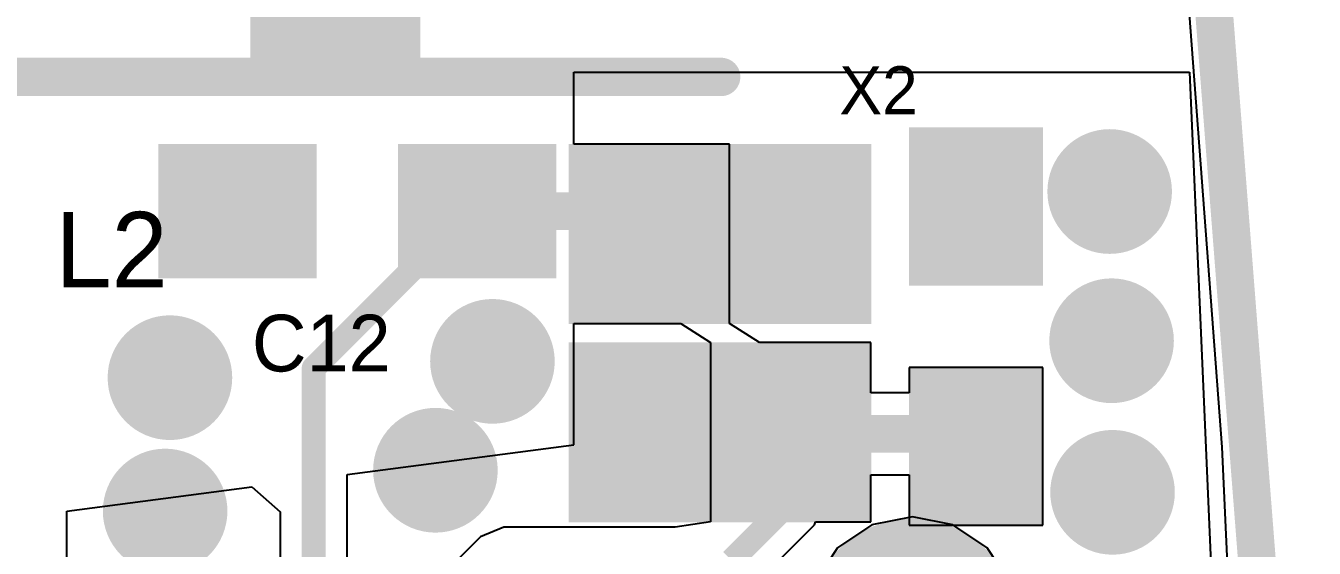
# Model space of a CAD drawing. Header units: millimetres. Extents: x 60.9 to 110.6, y 34.2 to 69.3.
# Drawn here: x 74.14 to 80.97, y 54.64 to 57.4 of the extents above; entities that cross this region are included whole.
import ezdxf

# ---------------------------------------------------------------- set-up
doc = ezdxf.new("R2010")
doc.units = ezdxf.units.MM
for name, color, linetype in [('BottomLayer', 5, 'Continuous'), ('BottomPaste', 16, 'Continuous'), ('BottomSolder', 6, 'Continuous'), ('KeepOutLayer', 6, 'Continuous'), ('Mechanical16', 56, 'Continuous'), ('MultiLayer', 9, 'Continuous'), ('TopLayer', 1, 'Continuous'), ('TopOverlay', 2, 'Continuous'), ('TopPaste', 8, 'Continuous'), ('TopSolder', 216, 'Continuous'), ('ViaHoleLayer', 16, 'Continuous')]:
    doc.layers.add(name, color=color, linetype=linetype)

# ---------------------------------------------------------------- blocks, each defined once
blk = doc.blocks.new('ANTEN_2_4_1_1')
at = {"layer": 'TopLayer'}
blk.add_solid([(0, 0), (0.9, 0), (0, 4.9), (0.9, 4.9)], dxfattribs=at)
blk = doc.blocks.new('CRYSTAL_NX1612AA_4')
at = {"layer": 'TopLayer'}
for points in [[(-0.9, 0.05), (-0.15, 0.05), (-0.9, 0.7), (-0.15, 0.7)], [(0.15, 0.05), (0.9, 0.05), (0.15, 0.7), (0.9, 0.7)], [(-0.9, -0.7), (-0.15, -0.7), (-0.9, -0.05), (-0.15, -0.05)], [(0.15, -0.7), (0.9, -0.7), (0.15, -0.05), (0.9, -0.05)]]:
    blk.add_solid(points, dxfattribs=at)
at = {"layer": 'TopPaste'}
for points in [[(-0.9, 0.05), (-0.15, 0.05), (-0.9, 0.7), (-0.15, 0.7)], [(0.15, 0.05), (0.9, 0.05), (0.15, 0.7), (0.9, 0.7)], [(-0.9, -0.7), (-0.15, -0.7), (-0.9, -0.05), (-0.15, -0.05)], [(0.15, -0.7), (0.9, -0.7), (0.15, -0.05), (0.9, -0.05)]]:
    blk.add_solid(points, dxfattribs=at)
at = {"layer": 'TopSolder'}
for points in [[(-1.0016, -0.0516), (-0.0484, -0.0516), (-1.0016, 0.8016), (-0.0484, 0.8016)], [(0.0484, -0.0516), (1.0016, -0.0516), (0.0484, 0.8016), (1.0016, 0.8016)], [(-1.0016, -0.8016), (-0.0484, -0.8016), (-1.0016, 0.0516), (-0.0484, 0.0516)], [(0.0484, -0.8016), (1.0016, -0.8016), (0.0484, 0.0516), (1.0016, 0.0516)]]:
    blk.add_solid(points, dxfattribs=at)
blk = doc.blocks.new('TP_12')
at = {"layer": 'BottomLayer', "const_width": 0.45}
blk.add_lwpolyline([(-0.1728, 0, 1), (0.2772, 0, 1)], format="xyb", close=True, dxfattribs=at)
at = {"layer": 'BottomPaste', "const_width": 0.45}
blk.add_lwpolyline([(-0.1728, 0, 1), (0.2772, 0, 1)], format="xyb", close=True, dxfattribs=at)
at = {"layer": 'BottomSolder', "const_width": 0.5516}
blk.add_lwpolyline([(-0.2236, 0, 1), (0.328, 0, 1)], format="xyb", close=True, dxfattribs=at)
blk = doc.blocks.new('0402_29')
at = {"layer": 'TopLayer'}
for points in [[(-0.9525, -0.254), (-0.3175, -0.254), (-0.9525, 0.254), (-0.3175, 0.254)], [(0.3175, -0.254), (0.9525, -0.254), (0.3175, 0.254), (0.9525, 0.254)]]:
    blk.add_solid(points, dxfattribs=at)
at = {"layer": 'TopPaste'}
for points in [[(-0.9525, -0.254), (-0.3175, -0.254), (-0.9525, 0.254), (-0.3175, 0.254)], [(0.3175, -0.254), (0.9525, -0.254), (0.3175, 0.254), (0.9525, 0.254)]]:
    blk.add_solid(points, dxfattribs=at)
at = {"layer": 'TopSolder'}
for points in [[(-1.0541, -0.3556), (-0.2159, -0.3556), (-1.0541, 0.3556), (-0.2159, 0.3556)], [(0.2159, -0.3556), (1.0541, -0.3556), (0.2159, 0.3556), (1.0541, 0.3556)]]:
    blk.add_solid(points, dxfattribs=at)
blk = doc.blocks.new('0402_30')
at = {"layer": 'TopLayer'}
for points in [[(-0.9525, -0.254), (-0.3175, -0.254), (-0.9525, 0.254), (-0.3175, 0.254)], [(0.3175, -0.254), (0.9525, -0.254), (0.3175, 0.254), (0.9525, 0.254)]]:
    blk.add_solid(points, dxfattribs=at)
at = {"layer": 'TopPaste'}
for points in [[(-0.9525, -0.254), (-0.3175, -0.254), (-0.9525, 0.254), (-0.3175, 0.254)], [(0.3175, -0.254), (0.9525, -0.254), (0.3175, 0.254), (0.9525, 0.254)]]:
    blk.add_solid(points, dxfattribs=at)
at = {"layer": 'TopSolder'}
for points in [[(-1.0541, -0.3556), (-0.2159, -0.3556), (-1.0541, 0.3556), (-0.2159, 0.3556)], [(0.2159, -0.3556), (1.0541, -0.3556), (0.2159, 0.3556), (1.0541, 0.3556)]]:
    blk.add_solid(points, dxfattribs=at)

msp = doc.modelspace()

# ---------------------------------------------------------------- linework, layer by layer
at = {"layer": 'BottomLayer'}
for p, q in [((80.2861, 57.7069), (80.4778, 55.1738)), ((80.4778, 55.1738), (80.6191, 52.0574)), ((78.8374, 54.8046), (78.6228, 54.7619)), ((79.052, 54.7619), (78.8374, 54.8046)), ((78.6228, 54.7619), (78.4409, 54.6403)), ((79.2339, 54.6403), (79.052, 54.7619)), ((78.4409, 54.6403), (78.3193, 54.4584)), ((79.3555, 54.4584), (79.2339, 54.6403))]:
    msp.add_line(p, q, dxfattribs=at)
at = {"layer": 'BottomLayer', "const_width": 0.3302}
for points in [[(79.7178, 56.5274, 1), (80.048, 56.5274, 1)], [(79.7279, 55.7374, 1), (80.0581, 55.7374, 1)], [(76.4462, 55.6282, 1), (76.7764, 55.6282, 1)], [(74.7368, 55.5418, 1), (75.067, 55.5418, 1)], [(76.144, 55.0516, 1), (76.4742, 55.0516, 1)], [(79.733, 54.9348, 1), (80.0632, 54.9348, 1)], [(74.7114, 54.8357, 1), (75.0416, 54.8357, 1)]]:
    msp.add_lwpolyline(points, format="xyb", close=True, dxfattribs=at)
at = {"layer": 'KeepOutLayer', "const_width": 0.2}
msp.add_lwpolyline([(80.1588, 61.0252, -0.058605), (80.1588, 36.8512)], format="xyb", dxfattribs=at)
at = {"layer": 'Mechanical16', "const_width": 0.2032}
msp.add_lwpolyline([(68.4258, 57.1341), (77.8238, 57.1341)], dxfattribs=at)
at = {"layer": 'Mechanical16', "const_width": 0.1016}
msp.add_lwpolyline([(77.773, 57.1341, 1), (77.8746, 57.1341, 1)], format="xyb", close=True, dxfattribs=at)
at = {"layer": 'MultiLayer', "const_width": 0.3302}
for points in [[(79.7178, 56.5274, 1), (80.048, 56.5274, 1)], [(79.7279, 55.7374, 1), (80.0581, 55.7374, 1)], [(76.4462, 55.6282, 1), (76.7764, 55.6282, 1)], [(74.7368, 55.5418, 1), (75.067, 55.5418, 1)], [(76.144, 55.0516, 1), (76.4742, 55.0516, 1)], [(79.733, 54.9348, 1), (80.0632, 54.9348, 1)], [(74.7114, 54.8357, 1), (75.0416, 54.8357, 1)]]:
    msp.add_lwpolyline(points, format="xyb", close=True, dxfattribs=at)
at = {"layer": 'TopLayer'}
for p, q in [((77.0432, 56.7781), (77.0432, 57.1592)), ((77.0432, 57.1592), (80.3065, 57.1592)), ((80.3065, 57.1592), (80.5751, 51.0071)), ((77.8678, 56.7781), (77.0432, 56.7781)), ((77.8678, 55.8867), (77.8678, 56.7781)), ((77.8678, 55.8281), (77.8678, 55.8867)), ((77.0432, 55.1856), (77.0432, 55.8281)), ((77.0432, 55.8281), (77.6093, 55.8281)), ((77.6093, 55.8281), (77.7678, 55.7281)), ((78.0264, 55.7281), (77.8678, 55.8281)), ((77.7678, 55.7281), (77.7678, 55.6695)), ((78.6178, 55.7281), (78.0264, 55.7281)), ((78.6178, 55.4612), (78.6178, 55.7281)), ((77.7678, 55.6695), (77.7678, 54.7781)), ((79.5282, 55.5961), (78.8202, 55.5961)), ((78.8202, 55.5961), (78.8202, 55.4612)), ((79.5282, 54.7611), (79.5282, 55.5961)), ((78.8202, 55.4612), (78.6178, 55.4612)), ((75.8409, 55.0291), (77.0432, 55.1856)), ((75.8409, 53.3498), (75.8409, 55.0291)), ((78.6178, 54.7781), (78.6178, 55.0282)), ((78.6178, 55.0282), (78.8202, 55.0282)), ((78.8202, 55.0282), (78.8202, 54.7611)), ((74.3558, 54.8357), (75.3367, 54.9634)), ((75.3367, 54.9634), (75.487, 54.8315)), ((74.3558, 53.3883), (74.3558, 54.8357)), ((75.487, 54.8315), (75.487, 53.254)), ((77.7678, 54.7781), (77.579, 54.7511)), ((78.318, 54.763), (78.3242, 54.7781)), ((78.3242, 54.7781), (78.6178, 54.7781)), ((76.6723, 54.7511), (76.5472, 54.6992)), ((77.579, 54.7511), (76.6723, 54.7511)), ((78.0039, 54.449), (78.318, 54.763)), ((78.8202, 54.7611), (79.5282, 54.7611)), ((76.5472, 54.6992), (76.1966, 54.3487))]:
    msp.add_line(p, q, dxfattribs=at)
for points, const_width in [([(79.7178, 56.5274, 1), (80.048, 56.5274, 1)], 0.3302), ([(76.4801, 56.4232, 1), (76.5801, 56.4232, 1)], 0.1), ([(76.4628, 56.4232, 1), (76.5263, 56.4232, 1)], 0.0635), ([(76.4628, 56.4232, 1), (76.5263, 56.4232, 1)], 0.0635), ([(76.4983, 56.4232, 1), (76.5618, 56.4232, 1)], 0.0635), ([(77.3565, 56.4232, 1), (77.4565, 56.4232, 1)], 0.1), ([(77.3748, 56.4232, 1), (77.4383, 56.4232, 1)], 0.0635), ([(77.4916, 56.3064, 1), (77.5551, 56.3064, 1)], 0.0635), ([(79.7279, 55.7374, 1), (80.0581, 55.7374, 1)], 0.3302), ([(76.4462, 55.6282, 1), (76.7764, 55.6282, 1)], 0.3302), ([(74.7368, 55.5418, 1), (75.067, 55.5418, 1)], 0.3302), ([(75.6322, 55.5926, 1), (75.6957, 55.5926, 1)], 0.0635), ([(75.6322, 55.5926, 1), (75.6957, 55.5926, 1)], 0.0635), ([(76.144, 55.0516, 1), (76.4742, 55.0516, 1)], 0.3302), ([(78.1512, 55.2447, 1), (78.2512, 55.2447, 1)], 0.1), ([(79.0124, 55.2447, 1), (79.1124, 55.2447, 1)], 0.1), ([(78.1611, 55.2531, 1), (78.2246, 55.2531, 1)], 0.0635), ([(79.733, 54.9348, 1), (80.0632, 54.9348, 1)], 0.3302), ([(74.7114, 54.8357, 1), (75.0416, 54.8357, 1)], 0.3302), ([(78.1611, 54.8881, 1), (78.2246, 54.8881, 1)], 0.0635), ([(78.1611, 54.8881, 1), (78.2246, 54.8881, 1)], 0.0635)]:
    msp.add_lwpolyline(points, format="xyb", close=True, dxfattribs=dict(at, const_width=const_width))
for points, const_width in [([(75.6639, 55.5926), (76.4945, 56.4232)], 0.127), ([(76.5301, 56.4232), (77.4065, 56.4232)], 0.2), ([(76.4945, 56.4232), (76.5301, 56.4232)], 0.127), ([(77.4065, 56.4232), (77.5233, 56.3064)], 0.127), ([(75.6639, 53.1269), (75.6639, 55.5926)], 0.127), ([(78.2012, 55.2447), (79.0624, 55.2447)], 0.2), ([(78.1928, 54.8881), (78.1928, 55.2531)], 0.127), ([(77.8788, 54.5741), (78.1928, 54.8881)], 0.127)]:
    msp.add_lwpolyline(points, dxfattribs=dict(at, const_width=const_width))
at = {"layer": 'ViaHoleLayer', "const_width": 0.127}
for points in [[(79.8194, 56.5274, 1), (79.9464, 56.5274, 1)], [(79.8295, 55.7374, 1), (79.9565, 55.7374, 1)], [(76.5478, 55.6282, 1), (76.6748, 55.6282, 1)], [(74.8384, 55.5418, 1), (74.9654, 55.5418, 1)], [(76.2456, 55.0516, 1), (76.3726, 55.0516, 1)], [(79.8346, 54.9348, 1), (79.9616, 54.9348, 1)], [(74.813, 54.8357, 1), (74.94, 54.8357, 1)]]:
    msp.add_lwpolyline(points, format="xyb", close=True, dxfattribs=at)

# ---------------------------------------------------------------- block references
for name, p, rotation in [('ANTEN_2_4_1_1', (75.3287, 57.1643), 360), ('0402_29', (79.1742, 55.8136), 90), ('0402_30', (75.8951, 56.4232), 360), ('CRYSTAL_NX1612AA_4', (77.8178, 55.7781), 270), ('TP_12', (78.8374, 54.1916), 90)]:
    msp.add_blockref(name, p, dxfattribs=dict(rotation=rotation))

# ---------------------------------------------------------------- texts
at = {"layer": 'Mechanical16'}
msp.add_text('X2', height=0.254, dxfattribs=at).set_placement((78.4503, 56.9363))
at = {"layer": 'TopOverlay'}
for s, height, p in [('L2', 0.4, (74.2949, 56.0194)), ('C12', 0.3, (75.3363, 55.5749))]:
    msp.add_text(s, height=height, dxfattribs=at).set_placement(p)

doc.saveas('drawing.dxf')
